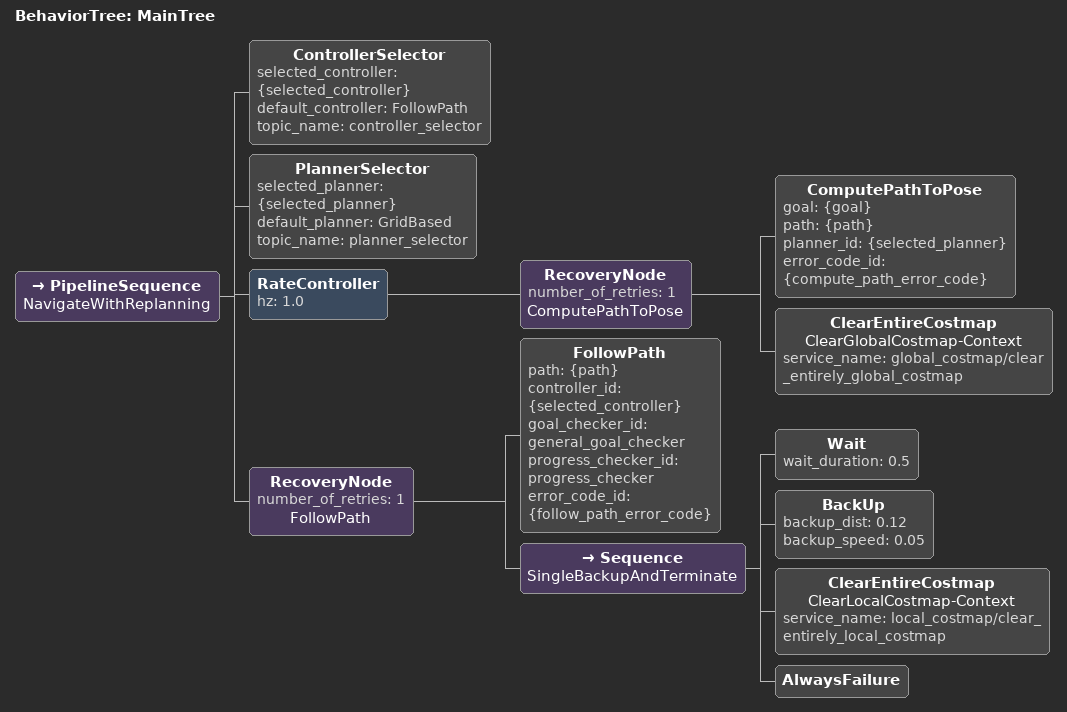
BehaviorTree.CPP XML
<root BTCPP_format="4" main_tree_to_execute="MainTree">
  <BehaviorTree ID="MainTree">
    <PipelineSequence name="NavigateWithReplanning">
      <ControllerSelector selected_controller="{selected_controller}" default_controller="FollowPath" topic_name="controller_selector"/>
      <PlannerSelector selected_planner="{selected_planner}" default_planner="GridBased" topic_name="planner_selector"/>
      <RateController hz="1.0">
        <RecoveryNode number_of_retries="1" name="ComputePathToPose">
          <ComputePathToPose goal="{goal}" path="{path}" planner_id="{selected_planner}" error_code_id="{compute_path_error_code}"/>
          <ClearEntireCostmap name="ClearGlobalCostmap-Context" service_name="global_costmap/clear_entirely_global_costmap"/>
        </RecoveryNode>
      </RateController>
      <RecoveryNode number_of_retries="1" name="FollowPath">
        <FollowPath path="{path}" controller_id="{selected_controller}" goal_checker_id="general_goal_checker" progress_checker_id="progress_checker" error_code_id="{follow_path_error_code}"/>
        <Sequence name="SingleBackupAndTerminate">
          <Wait wait_duration="0.5"/>
          <BackUp backup_dist="0.12" backup_speed="0.05"/>
          <ClearEntireCostmap name="ClearLocalCostmap-Context" service_name="local_costmap/clear_entirely_local_costmap"/>
          <AlwaysFailure/>
        </Sequence>
      </RecoveryNode>
    </PipelineSequence>
  </BehaviorTree>
</root>
